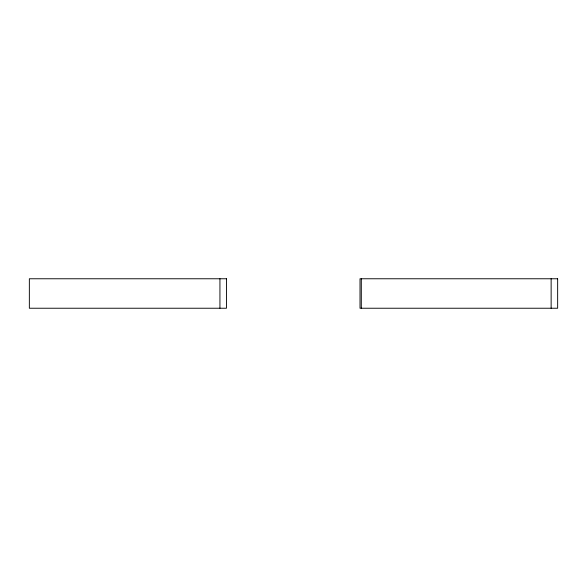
<?xml version="1.0" encoding="UTF-8"?>
<svg xmlns="http://www.w3.org/2000/svg" width="587" height="587" viewBox="0 0 587 587"><rect width="100%" height="100%" fill="white"/><g stroke="black" fill="none" stroke-linecap="round" stroke-linejoin="round"><path stroke-width="0.88" d="M551.134 278.766L551.134 308.234M361.306 278.766L361.306 308.234M219.934 278.766L219.934 308.234M226.45 278.766L29.35 278.766L29.35 308.234L226.45 308.234L226.45 278.766M557.65 278.766L360.014 278.766L360.014 308.234L557.65 308.234L557.65 278.766"/></g></svg>
